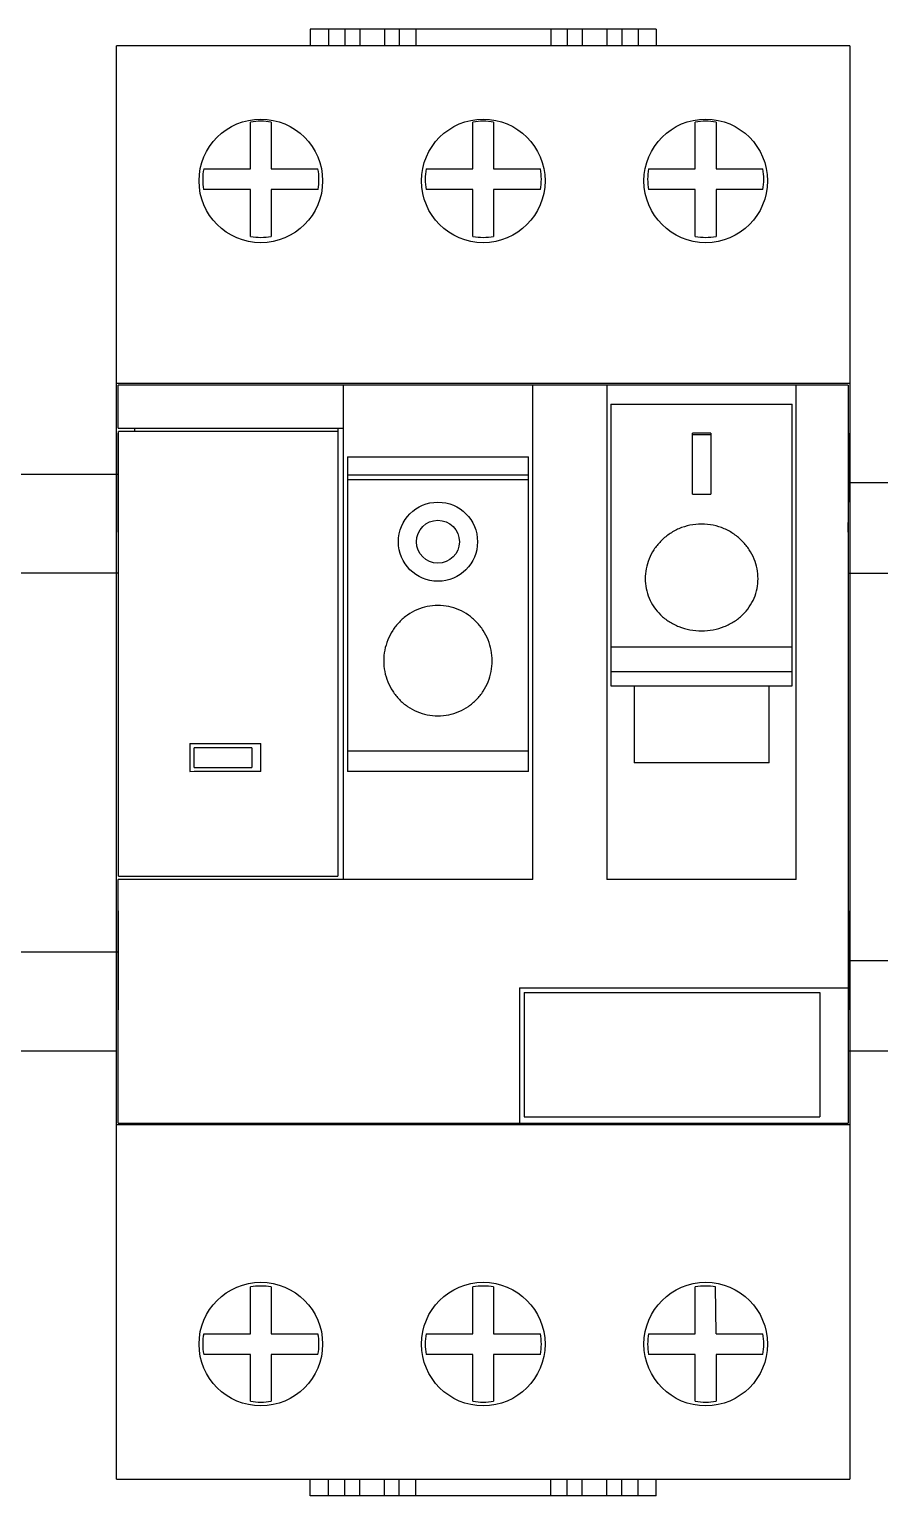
# Model space of a CAD drawing. Header units: millimetres. Extents: x -72 to 2978, y -1067 to 2817.
# Drawn here: x 118.9 to 170.5, y 1379.3 to 1468.3 of the extents above; entities that cross this region are included whole.
import ezdxf

# ---------------------------------------------------------------- set-up
doc = ezdxf.new("R2010")
doc.units = ezdxf.units.MM
doc.layers.add('00_COMPONENTS_1', color=7, linetype='Continuous')

msp = doc.modelspace()

# ---------------------------------------------------------------- linework, layer by layer
for p, q in [((168.739, 1467.324), (168.739, 1380.324)), ((124.239, 1443.813), (124.239, 1437.813)), ((168.639, 1437.813), (168.739, 1443.813)), ((124.339, 1414.813), (124.339, 1408.813)), ((168.739, 1408.813), (168.739, 1414.813))]:
    msp.add_line(p, q)
at = {"color": 6, "linetype": 'ByBlock'}
for p, q in [((117.895, 1441.324), (124.341, 1441.324)), ((168.689, 1440.813), (175.023, 1440.813)), ((124.341, 1435.324), (117.895, 1435.324)), ((168.639, 1435.324), (175.023, 1435.324)), ((117.895, 1412.324), (124.339, 1412.324)), ((168.739, 1411.813), (175.023, 1411.813)), ((117.895, 1406.324), (124.239, 1406.324)), ((168.639, 1406.324), (175.023, 1406.324))]:
    msp.add_line(p, q, dxfattribs=at)
at = {"layer": '00_COMPONENTS_1', "color": 7}
for p, q in [((135.989, 1468.324), (135.989, 1467.324)), ((156.989, 1468.324), (135.989, 1468.324)), ((137.089, 1468.324), (137.089, 1467.324)), ((138.089, 1468.324), (138.089, 1467.324)), ((138.989, 1468.324), (138.989, 1467.324)), ((140.489, 1468.324), (140.489, 1467.324)), ((141.389, 1468.324), (141.389, 1467.324)), ((142.389, 1468.324), (142.389, 1467.324)), ((150.589, 1468.324), (150.589, 1467.324)), ((151.589, 1468.324), (151.589, 1467.324)), ((152.489, 1468.324), (152.489, 1467.324)), ((153.989, 1468.324), (153.989, 1467.324)), ((154.889, 1468.324), (154.889, 1467.324)), ((155.889, 1468.324), (155.889, 1467.324)), ((156.989, 1468.324), (156.989, 1467.324)), ((124.239, 1380.324), (124.239, 1467.324)), ((168.739, 1467.324), (124.239, 1467.324)), ((168.739, 1467.324), (168.739, 1380.324)), ((132.364, 1459.854), (132.364, 1462.693)), ((133.619, 1462.692), (133.619, 1459.854)), ((145.859, 1459.854), (145.859, 1462.692)), ((147.119, 1462.692), (147.119, 1459.854)), ((159.359, 1459.854), (159.359, 1462.692)), ((160.619, 1462.692), (160.619, 1459.854)), ((129.521, 1459.854), (132.364, 1459.854)), ((133.619, 1459.854), (136.457, 1459.854)), ((143.021, 1459.854), (145.859, 1459.854)), ((147.119, 1459.854), (149.957, 1459.854)), ((156.521, 1459.854), (159.359, 1459.854)), ((160.619, 1459.854), (163.457, 1459.854)), ((132.364, 1458.604), (129.519, 1458.604)), ((132.364, 1455.755), (132.364, 1458.604)), ((133.619, 1458.604), (133.619, 1455.756)), ((136.459, 1458.604), (133.619, 1458.604)), ((145.859, 1458.594), (143.021, 1458.594)), ((145.859, 1455.756), (145.859, 1458.594)), ((147.119, 1458.594), (147.119, 1455.756)), ((149.957, 1458.594), (147.119, 1458.594)), ((159.359, 1458.594), (156.521, 1458.594)), ((159.359, 1455.756), (159.359, 1458.594)), ((160.619, 1458.594), (160.619, 1455.756)), ((163.457, 1458.594), (160.619, 1458.594)), ((168.739, 1446.824), (124.239, 1446.824)), ((124.339, 1444.124), (124.339, 1446.724)), ((168.639, 1446.724), (124.339, 1446.724)), ((137.989, 1446.724), (137.989, 1416.724)), ((149.489, 1416.724), (149.489, 1446.724)), ((153.989, 1446.724), (153.989, 1416.724)), ((165.489, 1416.724), (165.489, 1446.724)), ((168.639, 1446.724), (168.639, 1401.924)), ((154.239, 1445.574), (154.239, 1428.481)), ((154.239, 1445.574), (165.239, 1445.574)), ((165.239, 1428.481), (165.239, 1445.574)), ((124.339, 1444.124), (137.989, 1444.124)), ((124.341, 1416.924), (124.341, 1443.924)), ((137.659, 1443.924), (124.341, 1443.924)), ((125.342, 1443.924), (125.342, 1444.124)), ((137.659, 1444.124), (137.659, 1443.924)), ((137.659, 1443.924), (137.659, 1416.924)), ((159.185, 1440.118), (159.185, 1443.819)), ((160.293, 1443.819), (159.185, 1443.819)), ((160.293, 1443.715), (159.185, 1443.715)), ((160.293, 1443.819), (160.293, 1440.118)), ((138.239, 1442.381), (138.239, 1423.287)), ((138.239, 1442.381), (149.239, 1442.381)), ((149.239, 1423.287), (149.239, 1442.381)), ((138.239, 1441.282), (149.239, 1441.282)), ((149.239, 1440.984), (138.239, 1440.984)), ((159.185, 1440.118), (160.293, 1440.118)), ((154.239, 1430.854), (165.239, 1430.854)), ((165.239, 1429.328), (154.239, 1429.328)), ((154.239, 1428.481), (165.239, 1428.481)), ((155.639, 1428.481), (155.639, 1425.744)), ((155.644, 1428.481), (155.644, 1423.8)), ((163.844, 1423.8), (163.844, 1428.481)), ((128.671, 1424.981), (128.671, 1423.268)), ((132.983, 1423.269), (132.983, 1424.979)), ((128.949, 1423.524), (128.949, 1424.724)), ((132.449, 1424.724), (128.949, 1424.724)), ((132.449, 1424.724), (132.449, 1423.524)), ((138.239, 1424.528), (149.239, 1424.528)), ((128.949, 1423.524), (132.449, 1423.524)), ((149.239, 1423.287), (138.239, 1423.287)), ((163.844, 1423.8), (155.644, 1423.8)), ((124.341, 1416.924), (137.659, 1416.924)), ((124.339, 1401.924), (124.339, 1416.724)), ((149.489, 1416.724), (124.339, 1416.724)), ((165.489, 1416.724), (153.989, 1416.724)), ((148.689, 1410.144), (168.639, 1410.144)), ((148.689, 1410.144), (148.689, 1401.924)), ((148.964, 1409.874), (166.914, 1409.874)), ((148.964, 1409.874), (148.964, 1402.319)), ((166.914, 1409.874), (166.914, 1402.319)), ((168.739, 1401.824), (124.239, 1401.824)), ((124.339, 1401.924), (168.639, 1401.924)), ((148.964, 1402.319), (166.914, 1402.319)), ((132.359, 1389.154), (132.359, 1391.992)), ((133.619, 1391.992), (133.619, 1389.154)), ((145.859, 1389.154), (145.859, 1391.992)), ((147.119, 1391.992), (147.119, 1389.154)), ((159.359, 1389.154), (159.359, 1391.992)), ((160.622, 1389.154), (160.592, 1391.997)), ((129.521, 1389.154), (132.359, 1389.154)), ((133.619, 1389.154), (136.457, 1389.154)), ((143.021, 1389.154), (145.859, 1389.154)), ((147.119, 1389.154), (149.957, 1389.154)), ((156.521, 1389.154), (159.359, 1389.154)), ((160.622, 1389.154), (163.457, 1389.154)), ((132.359, 1387.894), (129.521, 1387.894)), ((132.359, 1385.056), (132.359, 1387.894)), ((136.457, 1387.894), (133.619, 1387.894)), ((133.619, 1387.894), (133.619, 1385.056)), ((145.859, 1387.894), (143.021, 1387.894)), ((145.859, 1385.056), (145.859, 1387.894)), ((149.957, 1387.894), (147.119, 1387.894)), ((147.119, 1387.894), (147.119, 1385.056)), ((159.359, 1387.894), (156.521, 1387.894)), ((159.359, 1385.056), (159.359, 1387.894)), ((163.457, 1387.894), (160.622, 1387.894)), ((160.622, 1387.894), (160.622, 1385.056)), ((124.239, 1380.324), (168.739, 1380.324)), ((135.989, 1379.324), (135.989, 1380.324)), ((137.089, 1379.324), (137.089, 1380.324)), ((138.089, 1379.324), (138.089, 1380.324)), ((138.989, 1379.324), (138.989, 1380.324)), ((140.489, 1379.324), (140.489, 1380.324)), ((141.389, 1379.324), (141.389, 1380.324)), ((142.389, 1379.324), (142.389, 1380.324)), ((150.589, 1379.324), (150.589, 1380.324)), ((151.589, 1379.324), (151.589, 1380.324)), ((152.489, 1379.324), (152.489, 1380.324)), ((153.989, 1379.324), (153.989, 1380.324)), ((154.889, 1379.324), (154.889, 1380.324)), ((155.889, 1379.324), (155.889, 1380.324)), ((156.989, 1379.324), (156.989, 1380.324)), ((156.989, 1379.324), (135.989, 1379.324))]:
    msp.add_line(p, q, dxfattribs=at)
for centre, radius in [((132.989, 1459.124), 3.75), ((146.489, 1459.124), 3.75), ((159.989, 1459.124), 3.75), ((143.739, 1437.224), 2.4), ((143.739, 1437.224), 1.3), ((132.989, 1388.524), 3.75), ((146.489, 1388.524), 3.75), ((159.989, 1388.524), 3.75)]:
    msp.add_circle(centre, radius, dxfattribs=at)
for centre, radius, start, end in [((132.989, 1459.224), 3.525, 79.70459, 100.21282), ((146.489, 1459.224), 3.525, 79.70459, 100.29541), ((159.989, 1459.224), 3.525, 79.70459, 100.29541), ((132.989, 1459.224), 3.525, 169.70459, 190.13025), ((132.989, 1459.224), 3.525, 349.86975, 10.29541), ((146.489, 1459.224), 3.525, 169.70459, 190.29541), ((146.489, 1459.224), 3.525, 349.70459, 10.29541), ((159.989, 1459.224), 3.525, 169.70459, 190.29541), ((159.989, 1459.224), 3.525, 349.70459, 10.29541), ((132.989, 1459.224), 3.525, 259.78718, 280.29541), ((146.489, 1459.224), 3.525, 259.70459, 280.29541), ((159.989, 1459.224), 3.525, 259.70459, 280.29541), ((130.988, 1872.036), 447.062, 269.70313, 270.25567), ((130.988, 975.475), 447.798, 89.74478, 90.29642), ((132.989, 1388.524), 3.525, 79.70459, 100.29541), ((146.489, 1388.524), 3.525, 79.70459, 100.29541), ((159.989, 1388.524), 3.525, 80.15728, 100.29541), ((132.989, 1388.524), 3.525, 169.70459, 190.29541), ((132.989, 1388.524), 3.525, 349.70459, 10.29541), ((146.489, 1388.524), 3.525, 169.70459, 190.29541), ((146.489, 1388.524), 3.525, 349.70459, 10.29541), ((159.989, 1388.524), 3.525, 169.70459, 190.29541), ((159.989, 1388.524), 3.525, 349.70459, 10.29541), ((132.989, 1388.524), 3.525, 259.70459, 280.29541), ((146.489, 1388.524), 3.525, 259.70459, 280.29541), ((159.989, 1388.524), 3.525, 259.70459, 280.35174)]:
    msp.add_arc(centre, radius, start, end, dxfattribs=at)
for points, knots in [([(159.739, 1438.297), (159.502, 1438.297), (159.03, 1438.248), (158.359, 1438.036), (157.755, 1437.7), (157.241, 1437.265), (156.831, 1436.753), (156.535, 1436.189), (156.355, 1435.593), (156.294, 1434.983), (156.354, 1434.378), (156.533, 1433.794), (156.83, 1433.251), (157.242, 1432.765), (157.757, 1432.358), (158.362, 1432.049), (159.033, 1431.855), (159.503, 1431.811), (159.739, 1431.811)], [0, 0, 0, 0, 0.067846, 0.134947, 0.200689, 0.26474, 0.326957, 0.387455, 0.446498, 0.504506, 0.562043, 0.619762, 0.678378, 0.738596, 0.80093, 0.865551, 0.932196, 1, 1, 1, 1]), ([(159.739, 1431.811), (159.975, 1431.811), (160.445, 1431.855), (161.116, 1432.049), (161.72, 1432.358), (162.236, 1432.765), (162.647, 1433.25), (162.944, 1433.794), (163.124, 1434.377), (163.184, 1434.982), (163.123, 1435.591), (162.944, 1436.188), (162.647, 1436.752), (162.237, 1437.264), (161.724, 1437.7), (161.119, 1438.036), (160.448, 1438.248), (159.976, 1438.297), (159.739, 1438.297)], [0, 0, 0, 0, 0.067788, 0.134409, 0.199019, 0.261343, 0.321544, 0.380152, 0.437862, 0.49539, 0.553405, 0.612453, 0.672956, 0.735192, 0.799252, 0.865006, 0.932137, 1, 1, 1, 1]), ([(143.739, 1433.352), (143.521, 1433.352), (143.084, 1433.307), (142.457, 1433.11), (141.881, 1432.791), (141.381, 1432.365), (140.974, 1431.851), (140.674, 1431.269), (140.49, 1430.641), (140.427, 1429.991), (140.49, 1429.343), (140.674, 1428.718), (140.975, 1428.14), (141.382, 1427.63), (141.882, 1427.209), (142.457, 1426.895), (143.084, 1426.7), (143.521, 1426.656), (143.739, 1426.656)], [0, 0, 0, 0, 0.062767, 0.12557, 0.188302, 0.250997, 0.313624, 0.376154, 0.438571, 0.50087, 0.563075, 0.625225, 0.687384, 0.74962, 0.811997, 0.874531, 0.937246, 1, 1, 1, 1]), ([(143.739, 1426.656), (143.957, 1426.656), (144.394, 1426.7), (145.021, 1426.895), (145.595, 1427.21), (146.096, 1427.63), (146.504, 1428.139), (146.803, 1428.718), (146.988, 1429.342), (147.051, 1429.991), (146.989, 1430.641), (146.804, 1431.268), (146.504, 1431.85), (146.097, 1432.365), (145.596, 1432.791), (145.021, 1433.11), (144.394, 1433.308), (143.957, 1433.352), (143.739, 1433.352)], [0, 0, 0, 0, 0.062765, 0.125469, 0.187998, 0.250369, 0.312596, 0.374747, 0.4369, 0.499102, 0.561404, 0.623825, 0.686359, 0.748992, 0.811686, 0.874433, 0.937222, 1, 1, 1, 1])]:
    msp.add_open_spline(points, degree=3, knots=knots, dxfattribs=at)

doc.saveas('drawing.dxf')
